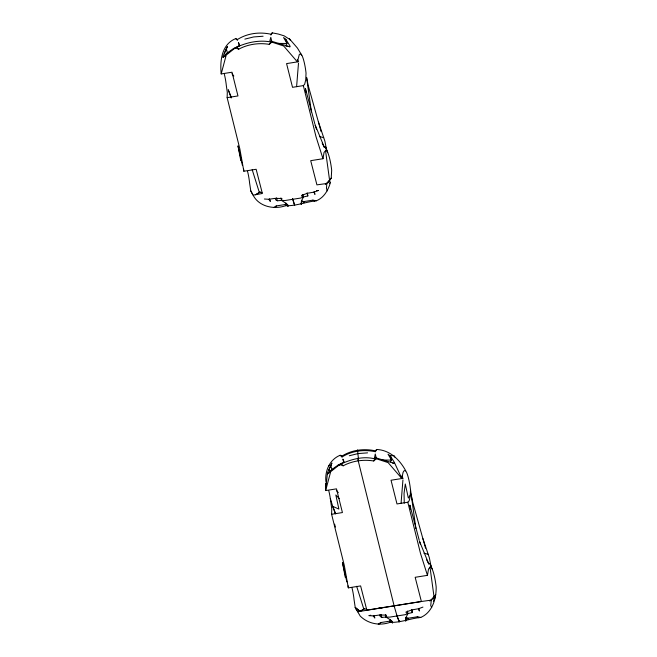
<?xml version="1.0" encoding="UTF-8"?>
<svg xmlns="http://www.w3.org/2000/svg" width="657" height="657" viewBox="0 0 657 657"><rect width="100%" height="100%" fill="white"/><g stroke="black" fill="none" stroke-linecap="round" stroke-linejoin="round"><path stroke-width="0.99" d="M374.334 459.243L375.254 453.995L376.33 458.282M288.899 38.878L284.185 35.864L278.346 34.049L272.236 32.85L270.84 34.205C259.449 31.75 247.459 33.228 237.497 39.477L235.691 38.623C221.672 44.208 219.832 60.764 221.195 73.937L232.02 72.221L237.965 95.938L227.141 97.647L239.821 148.802L243.862 171.231L256.148 169.284L262.365 193.495L253.093 195.137L250.769 190.842L249.635 183.287A15.99 2.735 81 0 0 247.549 171.28M330.537 181.948C328.467 189.75 324.188 197.667 316.321 200.796L312.831 200.155L303.748 201.592L301.473 200.82L301.276 204.36L301.473 200.82L303.509 196.96L302.885 194.406M422.886 538.551L429.333 557.736L431.263 567.418A15.99 2.735 81 0 1 436.158 586.947C436.404 598.708 432.363 612.414 420.784 617.424L417.294 616.792L408.219 618.221L405.944 617.457L405.739 620.988L405.944 617.457L407.981 613.589L407.348 611.035M318.423 121.923L324.87 141.107L326.792 150.79A15.99 2.735 81 0 1 331.686 170.319L331.218 178.129L326.833 183.484L326.463 188.222L327.235 190.891M434.671 598.642L435.681 594.757L431.296 600.112L430.737 605.573L431.706 607.528M296.603 86.675L298.483 63.236M401.066 503.311L402.946 479.873M307.821 195.95L307.435 193.257L301.514 195.416L301.744 196.139L303.509 196.96L307.821 195.95L307 193.01M412.292 612.579L411.906 609.885L405.985 612.045L406.215 612.767L407.981 613.589L412.292 612.579L411.463 609.639M264.401 199.014L268.77 199.285L275.275 198.34L275.8 199.909L277.344 200.771L281.549 200.426L285.967 203.276L285.655 205.698C274.133 209.846 258.883 206.684 253.093 195.137M370.786 615.223L368.873 615.642L373.233 615.913L379.746 614.968L380.263 616.537L381.816 617.399L386.012 617.063L390.43 619.904L390.118 622.335C379.73 626.055 367.953 623.805 360.184 616.036L355.232 607.47L354.098 599.915A15.99 2.735 81 0 0 352.012 587.908M326.833 183.484L316.92 184.872L310.704 160.669L322.989 158.723L324.057 152.424L325.979 150.19L326.792 150.79L325.478 146.987M431.296 600.112L421.383 601.5L415.167 577.298L427.452 575.351L428.52 569.052L430.442 566.819L431.263 567.418L429.941 563.616M297.391 61.889L299.329 54.424L300.331 53.915L301.144 54.293L302.228 56.017A15.292 2.62 81 0 1 306.039 73.132L305.727 79.94L304.651 84.252L303.337 85.607L292.521 87.315L286.575 63.598L297.391 61.889L283.643 45.965L271.826 42.122C259.326 39.617 246.482 42.303 235.28 47.895L226.222 55.048L221.195 73.937M227.141 97.647L227.297 92.333L226.345 85.722A15.292 2.62 81 0 0 224.349 74.233M357.564 611.766L421.383 601.5L366.828 610.123L360.619 585.921L348.333 587.859L344.293 565.431L331.604 514.275L331.76 508.97L330.315 498.458A15.292 2.62 81 0 0 328.82 490.869M415.873 528.491L410.001 485.86A15.292 2.62 81 0 0 406.691 472.654C400.844 460.853 390.66 450.094 376.699 449.478L375.311 450.833C363.912 448.378 351.922 449.856 341.969 456.106L340.162 455.26C329.74 459.448 324.772 470.839 325.888 481.565M225.523 54.72L224.357 53.381L227.453 46.433L223.002 56.231L223.068 57.331L225.351 55.878M316.321 200.796C305.948 201.773 296.184 206.167 285.655 205.698L285.352 204.499L285.967 203.276L287.865 204.885L288.053 206.446L285.967 203.276M420.784 617.424C410.42 618.401 400.647 622.803 390.118 622.335L389.823 621.128L390.43 619.904L392.328 621.514L392.525 623.074L390.43 619.904M303.509 196.96L300.692 198.044L285.187 200.5L281.549 200.426L281.927 198.513L275.275 198.34M407.981 613.589L405.164 614.681L389.65 617.128L386.012 617.063L386.39 615.141L379.746 614.968M285.565 45.998L287.06 43.469L283.578 37.564L285.787 39.272L289.836 45.67L289.901 46.77L286.436 46.154M390.529 461.781L391.531 460.097L388.041 454.192L390.258 455.901L394.299 462.298L401.862 478.518L391.038 480.234L396.984 503.944L407.808 502.235L409.122 500.88L410.198 496.569L410.502 489.761M270.889 35.092L272.236 32.85M325.601 483.059L325.658 490.565L336.483 488.857L342.428 512.567L331.604 514.275M340.162 455.26L342.01 456.993C351.971 450.751 363.962 449.273 375.352 451.729L376.699 449.478M433.382 601.278L434.425 599.611L433.743 599.718M328.434 182.046L331.218 178.129M432.897 598.675L435.681 594.757M235.28 47.895L238.737 49.176C247.968 44.183 258.932 42.639 269.255 44.356L270.618 42.303M330.578 472.022L328.82 470.01L331.916 463.062L327.465 472.859L325.658 490.565L330.685 471.677L339.751 464.524L343.2 465.805C352.431 460.812 363.395 459.268 373.718 460.984L375.09 458.939L376.289 458.75L388.106 462.602L401.862 478.518L403.012 472.564L403.8 471.053L404.802 470.543L405.607 470.929M275.226 207.349L276.277 205.937L285.352 204.499M379.689 623.978L380.74 622.565L389.823 621.128M225.532 54.786L227.388 52.872L229.318 52.199M329.387 472.054L331.851 469.5L333.781 468.827M223.068 57.331L228.381 52.182L233.391 48.593L239.797 45.497L238.434 42.483L239.296 45.908M325.305 184.412L328.919 181.16L329.707 181.209L325.511 150.404M429.768 601.04L433.382 597.796L434.17 597.837L429.982 567.032M269.255 44.356L271.826 42.122M373.718 460.984L376.289 458.75M343.759 462.544L342.897 459.112L344.26 462.126C337.788 464.639 332.204 468.868 327.531 473.968L329.058 472.991M260.065 192.049L255.68 194.718L260.065 192.049L261.946 192.747M367.353 609.729L364.528 608.678L360.143 611.347L355.232 607.47L356.866 610.69M273.78 207.522L276.277 205.937M378.251 624.15L380.74 622.565M364.528 608.678L360.143 611.347L355.232 607.47M339.751 464.524C350.6 459.514 362.951 455.695 375.09 458.939M307.435 193.257L314.038 192.131L318.473 190.464L316.592 190.645M411.906 609.885L418.509 608.76L422.936 607.101M244.856 39.116L253.676 36.94L263.104 36.234M349.319 455.744L358.139 453.568L367.567 452.862M328.607 465.747L330.8 465.296L331.851 469.5M378.021 608.374L384.312 607.364M329.28 183.089L329.954 182.983M390.258 455.901L393.362 455.515M278.116 43.411L286.846 43.477L285.787 39.272M381.61 460.031L391.309 460.105L390.463 456.738M337.854 465.222L339.718 465.402M392.64 463.095L394.372 463.399L374.342 457.371M319.466 136.599L323.671 137.642M423.937 553.227L428.134 554.27M289.901 46.77L269.879 40.742L270.791 37.367L271.867 41.654M312.831 200.155L314.481 201.149M417.294 616.792L418.952 617.777M301.473 200.82L304.051 202.791L303.748 201.592M405.944 617.457L408.514 619.428L408.219 618.221M394.101 605.836L397.263 616.726L398.939 620.471L400.097 621.44M235.691 38.623L237.547 40.364M339.258 498.63L335.834 494.992L338.881 509.068L332.705 506.366L330.315 498.458M237.276 47.575L238.737 49.176M341.747 464.203L343.2 465.805M231.929 73.756L233.843 76.04M336.4 490.385L338.314 492.676M396.885 615.248L399.136 622.031L398.939 620.471M301.793 55.245L297.416 48.027L289.392 38.755L290.419 40.496M250.769 190.842L252.395 194.061M393.855 455.383L394.882 457.124M297.268 59.352L298.615 61.881M401.739 475.988L403.078 478.51M322.185 143.21L324.41 147.472L315.064 124.723L316.551 129.585M426.656 559.838L428.873 564.108L419.527 541.36L420.423 544.275M314.038 192.131L314.958 194.365L314.079 191.778M268.77 199.285L270.364 201.412L269.485 198.825M418.509 608.76L419.421 610.994L418.542 608.407M373.233 615.913L374.835 618.04L373.948 615.453M231.264 97.203L228.234 89.738L231.207 98M335.727 513.831L332.705 506.366L335.341 513.708M325.56 146.897L327.712 152.432M430.031 563.534L432.175 569.061M252.181 169.646L259.293 192.337M356.652 586.274L363.764 608.965M276.523 197.831L277.344 200.771M380.986 614.459L381.816 617.399M321.084 131.548L308.297 85.812L306.573 77.354L311.41 111.854M425.547 548.184L412.76 502.449L411.036 493.982L408.342 498.088L405.295 484.012L404.047 493.415L404.26 503.213M314.802 123.746L305.415 88.465L306.047 92.514M419.265 540.374L409.878 505.093L410.518 509.142M334.61 524.138L335.39 527.078M394.11 605.811L357.605 458.331M226.328 48.667L227.388 52.872M427.452 575.351L420.488 553.391L407.808 502.235M322.989 158.723L316.025 136.755L303.337 85.607M385.388 614.509L386.012 617.063M280.925 197.88L281.549 200.426M346.863 581.954L342.461 562.507L345.262 577.322M242.4 165.318L237.99 145.879L240.799 160.694M433.382 597.796L433.489 598.387M328.919 181.16L329.026 181.751M348.095 585.855L348.333 587.859M243.624 169.227L243.862 171.231M358.459 459.243L357.548 449.946M375.311 450.833L375.352 451.729M341.969 456.106L342.01 456.993M292.94 199.276L292.422 198.619L294.665 205.403L292.94 199.276"/></g></svg>
